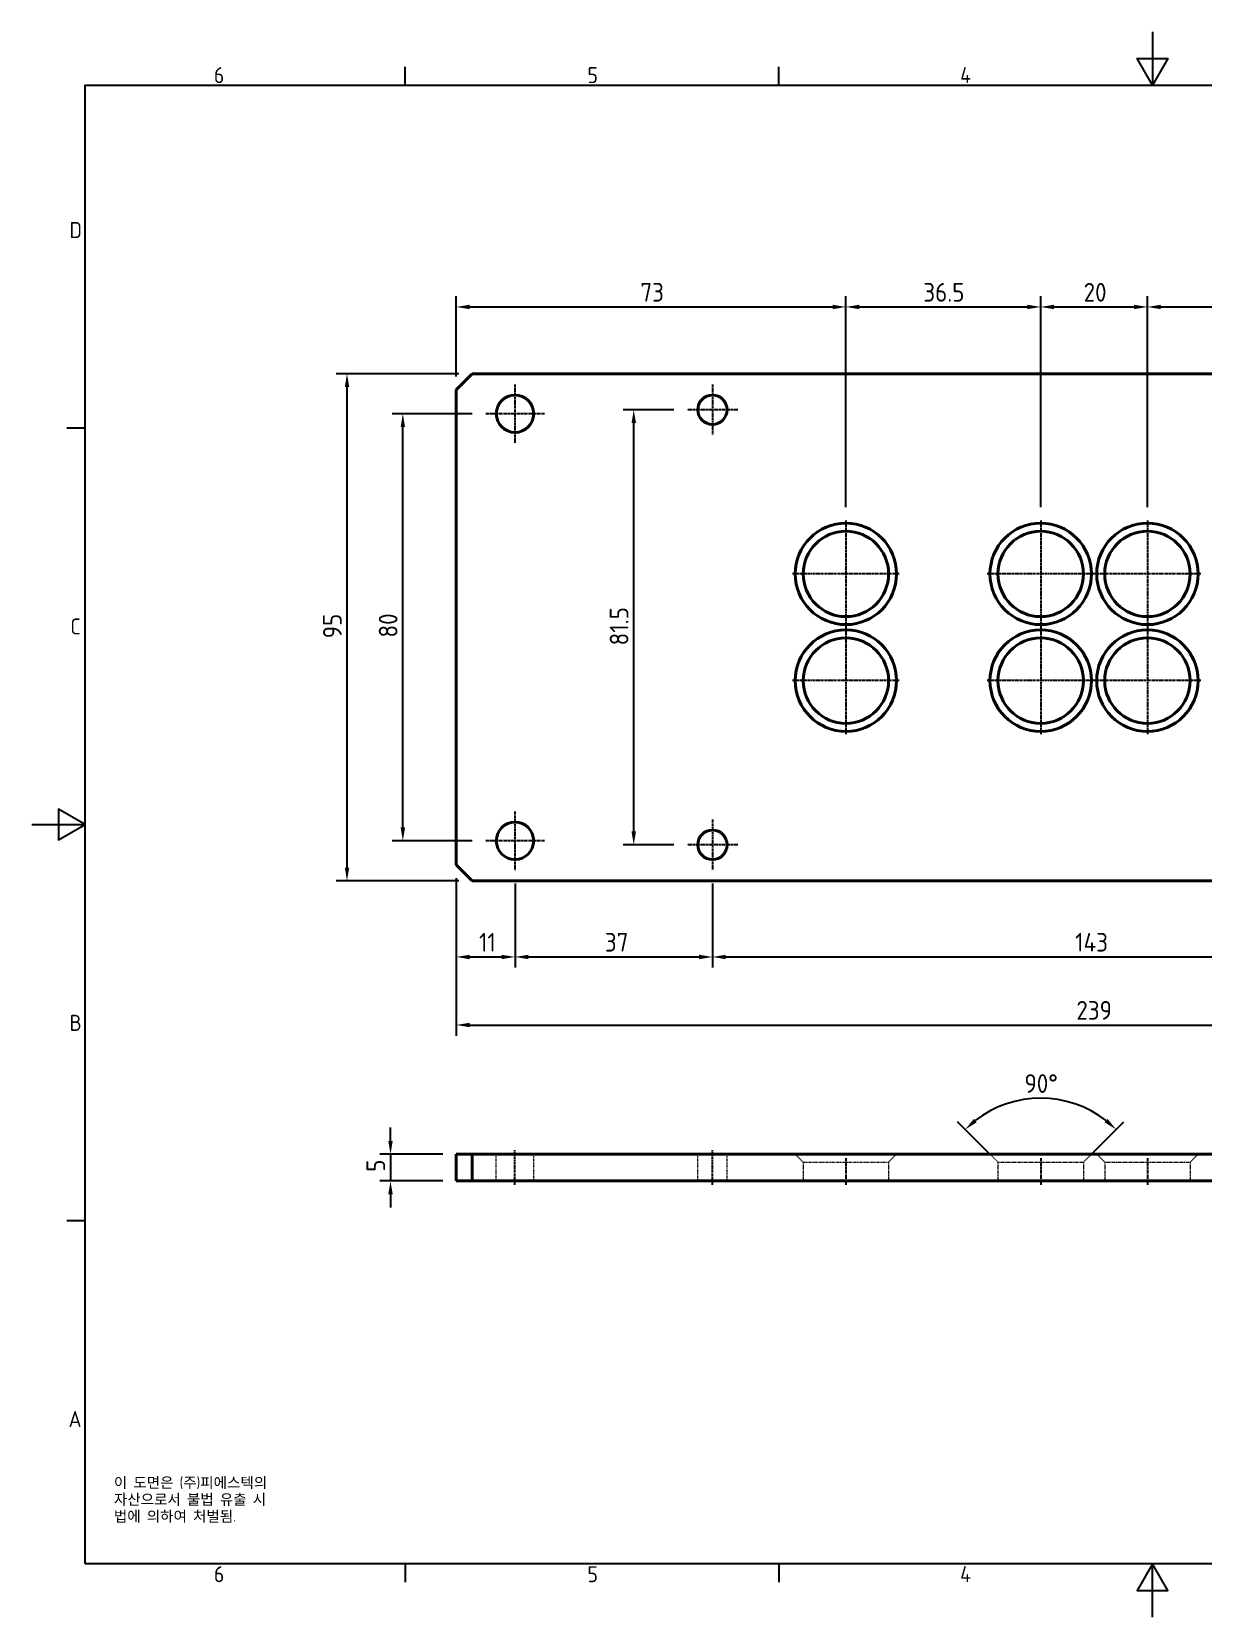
# Model space of a CAD drawing. Header units: millimetres. Extents: x 0 to 420, y 0 to 297.
# Drawn here: x 0 to 219.5, y 0 to 297 of the extents above; entities that cross this region are included whole.
import ezdxf

# ---------------------------------------------------------------- set-up
doc = ezdxf.new("R2010")
doc.units = ezdxf.units.MM
doc.linetypes.add('CHAIN', pattern=[0.7087, 0.4724, -0.0591, 0.1181, -0.0591])
doc.linetypes.add('DASHED', pattern=[0.2067, 0.1654, -0.0413])
doc.layers.get('0').update_dxf_attribs({"color": 3, "lineweight": 25, "true_color": 0x00ff00})
for name, color, linetype, lineweight, true_color in [('가려진 것(ISO)', 2, 'DASHED', 18, 0xffff00), ('가시적인 것(ISO)', 3, 'Continuous', 40, 0x00ff00), ('기호(ISO)', 5, 'Continuous', 25, 0x0000ff), ('중심 표식(ISO)', 1, 'Continuous', 25, 0xff0000), ('중심선(ISO)', 1, 'Continuous', 25, 0xff0000), ('치수(ISO)', 2, 'Continuous', 25, 0xffff00)]:
    doc.layers.add(name, color=color, linetype=linetype, lineweight=lineweight, true_color=true_color)
doc.layers.add('경계(ISO)', color=7, linetype='Continuous', lineweight=25)
doc.styles.add('문자 텍스트_PSTEK_POSCO', font='isocp.shx')
doc.styles.add('치수 텍스트_PSTEK_POSCO', font='isocp.shx')
doc.dimstyles.new('치수_PSTEK_POSCO', dxfattribs={"dimtxt": 3.5, "dimasz": 2.5, "dimexe": 2, "dimexo": 2.5, "dimgap": 1, "dimtad": 1, "dimrnd": 1e-08, "dimdsep": 46, "dimtxsty": '치수 텍스트_PSTEK_POSCO', "dimcen": 0.09, "dimdle": 10, "dimclrd": 7, "dimclre": 7, "dimclrt": 2, "dimadec": 1, "dimazin": 2, "dimtfac": 1, "dimtmove": 0, "dimatfit": 3, "dimfxl": 1, "dimtolj": 1, "dimlwd": -1, "dimlwe": -1, "dimarcsym": 0})

# ---------------------------------------------------------------- blocks, each defined once
blk = doc.blocks.new('경계 Default Border')
at = {"layer": '경계(ISO)'}
for p, q in [((70, 287), (70, 290.4)), ((140, 287), (140, 290.4)), ((10, 222.75), (6.6, 222.75)), ((10, 74.25), (6.6, 74.25)), ((70, 10), (70, 6.6)), ((140, 10), (140, 6.6))]:
    blk.add_line(p, q, dxfattribs=at)
at = {"layer": '경계(ISO)', "flags": 128}
for points in [[(210, 297), (210, 287), (207.11, 292), (212.89, 292), (210, 287)], [(10, 10), (10, 287), (410, 287), (410, 10), (10, 10)], [(0, 148.5), (10, 148.5), (5, 151.39), (5, 145.61), (10, 148.5)], [(210, 0), (210, 10), (207.11, 5), (212.89, 5), (210, 10)]]:
    blk.add_lwpolyline(points, dxfattribs=at)
at = {"layer": '경계(ISO)', "color": 2, "true_color": 0xffff00, "char_height": 3, "attachment_point": 7, "style": '문자 텍스트_PSTEK_POSCO'}
for s, insert in [('6', (34.14, 287.37)), ('5', (104.14, 287.37)), ('4', (173.97, 287.4)), ('D', (7.08, 258.35)), ('C', (7.24, 184.1)), ('B', (7.08, 109.85)), ('A', (6.91, 35.62)), ('6', (34.14, 6.57)), ('5', (104.14, 6.57)), ('4', (173.97, 6.6))]:
    blk.add_mtext(s, dxfattribs=dict(at, insert=insert))
blk = doc.blocks.new('*D22')
at = {"layer": 'Defpoints', "color": 0, "transparency": 16777216}
for p in [(152.56, 245.44), (79.56, 229.94), (152.56, 205.44)]:
    blk.add_point(p, dxfattribs=at)
at = {"layer": '치수(ISO)', "color": 7, "transparency": 16777216}
for p, q in [((79.56, 232.44), (79.56, 247.44)), ((152.56, 207.94), (152.56, 247.44)), ((82.06, 245.44), (150.06, 245.44))]:
    blk.add_line(p, q, dxfattribs=at)
for points in [[(82.06, 245.86), (82.06, 245.03), (79.56, 245.44)], [(150.06, 245.86), (150.06, 245.03), (152.56, 245.44)]]:
    blk.add_solid(points, dxfattribs=at)
at = {"layer": '치수(ISO)', "color": 2, "transparency": 16777216, "insert": (114.05, 248.19), "char_height": 3.5, "attachment_point": 4, "style": '치수 텍스트_PSTEK_POSCO'}
blk.add_mtext('\\A1;73', dxfattribs=at)
blk = doc.blocks.new('*D23')
at = {"layer": 'Defpoints', "color": 0, "transparency": 16777216}
for p in [(189.06, 245.44), (152.56, 205.44), (189.06, 205.44)]:
    blk.add_point(p, dxfattribs=at)
at = {"layer": '치수(ISO)', "color": 7, "transparency": 16777216}
for p, q in [((152.56, 207.94), (152.56, 247.44)), ((189.06, 207.94), (189.06, 247.44)), ((155.06, 245.44), (186.56, 245.44))]:
    blk.add_line(p, q, dxfattribs=at)
for points in [[(155.06, 245.86), (155.06, 245.03), (152.56, 245.44)], [(186.56, 245.86), (186.56, 245.03), (189.06, 245.44)]]:
    blk.add_solid(points, dxfattribs=at)
at = {"layer": '치수(ISO)', "color": 2, "transparency": 16777216, "insert": (167.07, 248.19), "char_height": 3.5, "attachment_point": 4, "style": '치수 텍스트_PSTEK_POSCO'}
blk.add_mtext('\\A1;36.5', dxfattribs=at)
blk = doc.blocks.new('*D24')
at = {"layer": 'Defpoints', "color": 0, "transparency": 16777216}
for p in [(209.06, 245.44), (189.06, 205.44), (209.06, 205.44)]:
    blk.add_point(p, dxfattribs=at)
at = {"layer": '치수(ISO)', "color": 7, "transparency": 16777216}
for p, q in [((189.06, 207.94), (189.06, 247.44)), ((209.06, 207.94), (209.06, 247.44)), ((191.56, 245.44), (206.56, 245.44))]:
    blk.add_line(p, q, dxfattribs=at)
for points in [[(191.56, 245.86), (191.56, 245.03), (189.06, 245.44)], [(206.56, 245.86), (206.56, 245.03), (209.06, 245.44)]]:
    blk.add_solid(points, dxfattribs=at)
at = {"layer": '치수(ISO)', "color": 2, "transparency": 16777216, "insert": (197.1, 248.19), "char_height": 3.5, "attachment_point": 4, "style": '치수 텍스트_PSTEK_POSCO'}
blk.add_mtext('\\A1;20', dxfattribs=at)
blk = doc.blocks.new('*D25')
at = {"layer": 'Defpoints', "color": 0, "transparency": 16777216}
for p in [(245.56, 245.44), (209.06, 205.44), (245.56, 205.44)]:
    blk.add_point(p, dxfattribs=at)
at = {"layer": '치수(ISO)', "color": 7, "transparency": 16777216}
for p, q in [((209.06, 207.94), (209.06, 247.44)), ((245.56, 207.94), (245.56, 247.44)), ((211.56, 245.44), (243.06, 245.44))]:
    blk.add_line(p, q, dxfattribs=at)
for points in [[(211.56, 245.86), (211.56, 245.03), (209.06, 245.44)], [(243.06, 245.86), (243.06, 245.03), (245.56, 245.44)]]:
    blk.add_solid(points, dxfattribs=at)
at = {"layer": '치수(ISO)', "color": 2, "transparency": 16777216, "insert": (223.57, 248.19), "char_height": 3.5, "attachment_point": 4, "style": '치수 텍스트_PSTEK_POSCO'}
blk.add_mtext('\\A1;36.5', dxfattribs=at)
blk = doc.blocks.new('*D27')
at = {"layer": 'Defpoints', "color": 0, "transparency": 16777216}
for p in [(79.56, 140.94), (90.56, 139.94), (90.56, 123.69)]:
    blk.add_point(p, dxfattribs=at)
at = {"layer": '치수(ISO)', "color": 7, "transparency": 16777216}
for p, q in [((79.56, 138.44), (79.56, 121.69)), ((90.56, 137.44), (90.56, 121.69)), ((82.06, 123.69), (88.06, 123.69))]:
    blk.add_line(p, q, dxfattribs=at)
for points in [[(82.06, 124.1), (82.06, 123.27), (79.56, 123.69)], [(88.06, 124.1), (88.06, 123.27), (90.56, 123.69)]]:
    blk.add_solid(points, dxfattribs=at)
at = {"layer": '치수(ISO)', "color": 2, "transparency": 16777216, "insert": (83.82, 126.44), "char_height": 3.5, "attachment_point": 4, "style": '치수 텍스트_PSTEK_POSCO'}
blk.add_mtext('\\A1;11', dxfattribs=at)
blk = doc.blocks.new('*D28')
at = {"layer": 'Defpoints', "color": 0, "transparency": 16777216}
for p in [(90.56, 139.94), (127.56, 139.94), (127.56, 123.69)]:
    blk.add_point(p, dxfattribs=at)
at = {"layer": '치수(ISO)', "color": 7, "transparency": 16777216}
for p, q in [((90.56, 137.44), (90.56, 121.69)), ((127.56, 137.44), (127.56, 121.69)), ((93.06, 123.69), (125.06, 123.69))]:
    blk.add_line(p, q, dxfattribs=at)
for points in [[(93.06, 124.1), (93.06, 123.27), (90.56, 123.69)], [(125.06, 124.1), (125.06, 123.27), (127.56, 123.69)]]:
    blk.add_solid(points, dxfattribs=at)
at = {"layer": '치수(ISO)', "color": 2, "transparency": 16777216, "insert": (107.39, 126.44), "char_height": 3.5, "attachment_point": 4, "style": '치수 텍스트_PSTEK_POSCO'}
blk.add_mtext('\\A1;37', dxfattribs=at)
blk = doc.blocks.new('*D29')
at = {"layer": 'Defpoints', "color": 0, "transparency": 16777216}
for p in [(127.56, 139.94), (270.56, 139.94), (270.56, 123.69)]:
    blk.add_point(p, dxfattribs=at)
at = {"layer": '치수(ISO)', "color": 7, "transparency": 16777216}
for p, q in [((127.56, 137.44), (127.56, 121.69)), ((270.56, 137.44), (270.56, 121.69)), ((130.06, 123.69), (268.06, 123.69))]:
    blk.add_line(p, q, dxfattribs=at)
for points in [[(130.06, 124.1), (130.06, 123.27), (127.56, 123.69)], [(268.06, 124.1), (268.06, 123.27), (270.56, 123.69)]]:
    blk.add_solid(points, dxfattribs=at)
at = {"layer": '치수(ISO)', "color": 2, "transparency": 16777216, "insert": (195.52, 126.44), "char_height": 3.5, "attachment_point": 4, "style": '치수 텍스트_PSTEK_POSCO'}
blk.add_mtext('\\A1;143', dxfattribs=at)
blk = doc.blocks.new('*D32')
at = {"layer": 'Defpoints', "color": 0, "transparency": 16777216}
for p in [(69.54, 225.44), (85.06, 225.44), (85.06, 145.44)]:
    blk.add_point(p, dxfattribs=at)
at = {"layer": '치수(ISO)', "color": 7, "transparency": 16777216}
for p, q in [((82.56, 225.44), (67.54, 225.44)), ((69.54, 147.94), (69.54, 222.94)), ((82.56, 145.44), (67.54, 145.44))]:
    blk.add_line(p, q, dxfattribs=at)
for points in [[(69.13, 222.94), (69.96, 222.94), (69.54, 225.44)], [(69.13, 147.94), (69.96, 147.94), (69.54, 145.44)]]:
    blk.add_solid(points, dxfattribs=at)
at = {"layer": '치수(ISO)', "color": 2, "transparency": 16777216, "insert": (66.79, 183.52), "char_height": 3.5, "attachment_point": 4, "rotation": 90, "style": '치수 텍스트_PSTEK_POSCO'}
blk.add_mtext('\\A1;80', dxfattribs=at)
blk = doc.blocks.new('*D33')
at = {"layer": 'Defpoints', "color": 0, "transparency": 16777216}
for p in [(112.81, 226.19), (122.81, 226.19), (122.81, 144.69)]:
    blk.add_point(p, dxfattribs=at)
at = {"layer": '치수(ISO)', "color": 7, "transparency": 16777216}
for p, q in [((120.31, 226.19), (110.81, 226.19)), ((112.81, 147.19), (112.81, 223.69)), ((120.31, 144.69), (110.81, 144.69))]:
    blk.add_line(p, q, dxfattribs=at)
for points in [[(112.39, 223.69), (113.23, 223.69), (112.81, 226.19)], [(112.39, 147.19), (113.23, 147.19), (112.81, 144.69)]]:
    blk.add_solid(points, dxfattribs=at)
at = {"layer": '치수(ISO)', "color": 2, "transparency": 16777216, "insert": (110.06, 182.05), "char_height": 3.5, "attachment_point": 4, "rotation": 90, "style": '치수 텍스트_PSTEK_POSCO'}
blk.add_mtext('\\A1;81.5', dxfattribs=at)
blk = doc.blocks.new('*D34')
at = {"layer": 'Defpoints', "color": 0, "transparency": 16777216}
for p in [(59.08, 232.94), (82.56, 232.94), (82.56, 137.94)]:
    blk.add_point(p, dxfattribs=at)
at = {"layer": '치수(ISO)', "color": 7, "transparency": 16777216}
for p, q in [((80.06, 232.94), (57.08, 232.94)), ((59.08, 140.44), (59.08, 230.44)), ((80.06, 137.94), (57.08, 137.94))]:
    blk.add_line(p, q, dxfattribs=at)
for points in [[(58.67, 230.44), (59.5, 230.44), (59.08, 232.94)], [(58.67, 140.44), (59.5, 140.44), (59.08, 137.94)]]:
    blk.add_solid(points, dxfattribs=at)
at = {"layer": '치수(ISO)', "color": 2, "transparency": 16777216, "insert": (56.33, 183.37), "char_height": 3.5, "attachment_point": 4, "rotation": 90, "style": '치수 텍스트_PSTEK_POSCO'}
blk.add_mtext('\\A1;95', dxfattribs=at)
blk = doc.blocks.new('*D35')
at = {"layer": 'Defpoints', "color": 0, "transparency": 16777216}
for p in [(79.56, 140.94), (318.56, 140.94), (318.56, 110.94)]:
    blk.add_point(p, dxfattribs=at)
at = {"layer": '치수(ISO)', "color": 7, "transparency": 16777216}
for p, q in [((79.56, 138.44), (79.56, 108.94)), ((318.56, 138.44), (318.56, 108.94)), ((82.06, 110.94), (316.06, 110.94))]:
    blk.add_line(p, q, dxfattribs=at)
for points in [[(82.06, 111.36), (82.06, 110.53), (79.56, 110.94)], [(316.06, 111.36), (316.06, 110.53), (318.56, 110.94)]]:
    blk.add_solid(points, dxfattribs=at)
at = {"layer": '치수(ISO)', "color": 2, "transparency": 16777216, "insert": (195.74, 113.69), "char_height": 3.5, "attachment_point": 4, "style": '치수 텍스트_PSTEK_POSCO'}
blk.add_mtext('\\A1;239', dxfattribs=at)
blk = doc.blocks.new('*D40')
at = {"layer": 'Defpoints', "color": 0, "transparency": 16777216}
for p in [(79.56, 86.73), (67.23, 81.73), (79.56, 81.73)]:
    blk.add_point(p, dxfattribs=at)
at = {"layer": '치수(ISO)', "color": 7, "transparency": 16777216}
for p, q in [((67.23, 89.23), (67.23, 91.73)), ((77.06, 86.73), (65.23, 86.73)), ((67.23, 86.73), (67.23, 81.73)), ((77.06, 81.73), (65.23, 81.73)), ((67.23, 79.23), (67.23, 76.73))]:
    blk.add_line(p, q, dxfattribs=at)
for points in [[(66.82, 89.23), (67.65, 89.23), (67.23, 86.73)], [(66.82, 79.23), (67.65, 79.23), (67.23, 81.73)]]:
    blk.add_solid(points, dxfattribs=at)
at = {"layer": '치수(ISO)', "color": 2, "transparency": 16777216, "insert": (64.48, 83.45), "char_height": 3.5, "attachment_point": 4, "rotation": 90, "style": '치수 텍스트_PSTEK_POSCO'}
blk.add_mtext('\\A1;5', dxfattribs=at)
blk = doc.blocks.new('*D41')
at = {"layer": 'Defpoints', "color": 0, "transparency": 16777216}
for p in [(194.23, 96.55), (181.06, 85.23), (197.06, 85.23), (189.06, 77.23)]:
    blk.add_point(p, dxfattribs=at)
at = {"layer": '치수(ISO)', "color": 7, "transparency": 16777216}
for p, q in [((179.29, 86.99), (173.5, 92.78)), ((198.83, 86.99), (204.61, 92.78))]:
    blk.add_line(p, q, dxfattribs=at)
blk.add_arc((189.06, 77.23), 20, 52.1666, 127.8334, dxfattribs=at)
for points in [[(177.07, 92.71), (176.52, 93.34), (174.92, 91.37)], [(201.6, 93.34), (201.05, 92.71), (203.2, 91.37)]]:
    blk.add_solid(points, dxfattribs=at)
at = {"layer": '치수(ISO)', "color": 2, "transparency": 16777216, "insert": (186.01, 99.98), "char_height": 3.5, "attachment_point": 4, "style": '치수 텍스트_PSTEK_POSCO'}
blk.add_mtext('\\A1;90°', dxfattribs=at)

msp = doc.modelspace()

# ---------------------------------------------------------------- linework, layer by layer
at = {"layer": '가려진 것(ISO)'}
for p, q in [((87.0585, 81.7272), (87.0585, 86.7272)), ((94.0585, 81.7272), (94.0585, 86.7272)), ((124.8085, 81.7272), (124.8085, 86.7272)), ((130.3085, 81.7272), (130.3085, 86.7272)), ((144.5585, 85.2272), (143.0585, 86.7272)), ((160.5585, 85.2272), (162.0585, 86.7272)), ((181.0585, 85.2272), (179.5585, 86.7272)), ((197.0585, 85.2272), (198.5585, 86.7272)), ((201.0585, 85.2272), (199.5585, 86.7272)), ((217.0585, 85.2272), (218.5585, 86.7272)), ((144.5585, 85.2272), (160.5585, 85.2272)), ((144.5585, 85.2272), (144.5585, 81.7272)), ((160.5585, 85.2272), (160.5585, 81.7272)), ((181.0585, 85.2272), (197.0585, 85.2272)), ((181.0585, 85.2272), (181.0585, 81.7272)), ((197.0585, 85.2272), (197.0585, 81.7272)), ((201.0585, 85.2272), (217.0585, 85.2272)), ((201.0585, 85.2272), (201.0585, 81.7272)), ((217.0585, 85.2272), (217.0585, 81.7272))]:
    msp.add_line(p, q, dxfattribs=at)
at = {"layer": '가시적인 것(ISO)'}
for p, q in [((79.5585, 229.9426), (82.5585, 232.9426)), ((82.5585, 232.9426), (315.5585, 232.9426)), ((79.5585, 140.9426), (79.5585, 229.9426)), ((82.5585, 137.9426), (79.5585, 140.9426)), ((315.5585, 137.9426), (82.5585, 137.9426)), ((82.5585, 86.7272), (79.5585, 86.7272)), ((79.5585, 86.7272), (79.5585, 81.7272)), ((82.5585, 81.7272), (82.5585, 86.7272)), ((315.5585, 86.7272), (82.5585, 86.7272)), ((79.5585, 81.7272), (82.5585, 81.7272)), ((315.5585, 81.7272), (82.5585, 81.7272))]:
    msp.add_line(p, q, dxfattribs=at)
for centre, radius in [((90.5585, 225.4426), 3.5), ((127.5585, 226.1926), 2.75), ((152.5585, 195.4426), 9.5), ((189.0585, 195.4426), 9.5), ((209.0585, 195.4426), 9.5), ((152.5585, 195.4426), 8), ((189.0585, 195.4426), 8), ((209.0585, 195.4426), 8), ((152.5585, 175.4426), 9.5), ((189.0585, 175.4426), 9.5), ((209.0585, 175.4426), 9.5), ((152.5585, 175.4426), 8), ((189.0585, 175.4426), 8), ((209.0585, 175.4426), 8), ((90.5585, 145.4426), 3.5), ((127.5585, 144.6926), 2.75)]:
    msp.add_circle(centre, radius, dxfattribs=at)
at = {"layer": '중심 표식(ISO)', "linetype": 'CHAIN'}
for p, q in [((90.5585, 230.9426), (90.5585, 219.9426)), ((127.5585, 230.9426), (127.5585, 221.4426)), ((132.3085, 226.1926), (122.8085, 226.1926)), ((96.0585, 225.4426), (85.0585, 225.4426)), ((152.5585, 205.4426), (152.5585, 185.4426)), ((189.0585, 205.4426), (189.0585, 185.4426)), ((209.0585, 205.4426), (209.0585, 185.4426)), ((162.5585, 195.4426), (142.5585, 195.4426)), ((199.0585, 195.4426), (179.0585, 195.4426)), ((219.0585, 195.4426), (199.0585, 195.4426)), ((152.5585, 185.4426), (152.5585, 165.4426)), ((189.0585, 185.4426), (189.0585, 165.4426)), ((209.0585, 185.4426), (209.0585, 165.4426)), ((162.5585, 175.4426), (142.5585, 175.4426)), ((199.0585, 175.4426), (179.0585, 175.4426)), ((219.0585, 175.4426), (199.0585, 175.4426)), ((90.5585, 150.9426), (90.5585, 139.9426)), ((127.5585, 149.4426), (127.5585, 139.9426)), ((96.0585, 145.4426), (85.0585, 145.4426)), ((132.3085, 144.6926), (122.8085, 144.6926))]:
    msp.add_line(p, q, dxfattribs=at)
at = {"layer": '중심선(ISO)', "linetype": 'CHAIN'}
for p, q in [((90.5585, 80.9772), (90.5585, 87.4772)), ((127.5585, 80.9772), (127.5585, 87.4772)), ((152.5585, 85.9772), (152.5585, 80.9772)), ((189.0585, 85.9772), (189.0585, 80.9772)), ((209.0585, 85.9772), (209.0585, 80.9772))]:
    msp.add_line(p, q, dxfattribs=at)

# ---------------------------------------------------------------- block references
msp.add_blockref('경계 Default Border', (0, 0))

# ---------------------------------------------------------------- texts
at = {"layer": '기호(ISO)', "color": 7, "insert": (15.3946, 26.2283), "char_height": 2, "width": 51.240138, "attachment_point": 1, "line_spacing_factor": 0.944221, "style": '문자 텍스트_PSTEK_POSCO'}
msp.add_mtext('{이 도면은 (주)피에스텍의\\P자산으로서 불법 유출 시 \\P법에 의하여 처벌됨.}', dxfattribs=at)

# ---------------------------------------------------------------- dimensions: what is measured, and where the dimension line sits
at = {"layer": '치수(ISO)', "color": 7}
for base, p1, p2, angle, override, picture, middle in [((152.5585, 245.4426), (79.5585, 229.9426), (152.5585, 205.4426), 180, {"dimdec": 2, "dimtp": 0, "dimtm": 0, "dimtdec": 2, "dimtofl": 0, "dimatfit": 1}, '*D22', (116.0485, 245.4426)), ((189.0585, 245.4426), (152.5585, 205.4426), (189.0585, 205.4426), 180, {"dimdec": 2, "dimtp": 0, "dimtm": 0, "dimtdec": 2, "dimtofl": 0, "dimatfit": 1}, '*D23', (170.8185, 245.4426)), ((209.0585, 245.4426), (189.0585, 205.4426), (209.0585, 205.4426), 180, {"dimdec": 2, "dimtp": 0, "dimtm": 0, "dimtdec": 2, "dimtofl": 0, "dimatfit": 1}, '*D24', (199.0685, 245.4426)), ((245.5585, 245.4426), (209.0585, 205.4426), (245.5585, 205.4426), 180, {"dimdec": 2, "dimtp": 0, "dimtm": 0, "dimtdec": 2, "dimtofl": 0, "dimatfit": 1}, '*D25', (227.3185, 245.4426)), ((59.0828, 232.9426), (82.5585, 137.9426), (82.5585, 232.9426), 90, {"dimdec": 2, "dimtp": 0, "dimtm": 0, "dimtdec": 2, "dimtofl": 0, "dimatfit": 1}, '*D34', (59.0828, 185.4426)), ((112.8085, 226.1926), (122.8085, 144.6926), (122.8085, 226.1926), 90, {"dimdec": 2, "dimtp": 0, "dimtm": 0, "dimtdec": 2, "dimtofl": 0, "dimatfit": 1}, '*D33', (112.8085, 185.4426)), ((69.5433, 225.4426), (85.0585, 145.4426), (85.0585, 225.4426), 90, {"dimdec": 2, "dimtp": 0, "dimtm": 0, "dimtdec": 2, "dimtofl": 0, "dimatfit": 1}, '*D32', (69.5433, 185.4426)), ((90.5585, 123.6861), (79.5585, 140.9426), (90.5585, 139.9426), 180, {"dimdec": 2, "dimtp": 0, "dimtm": 0, "dimtdec": 2, "dimtofl": 0, "dimatfit": 1}, '*D27', (85.0485, 123.6861)), ((127.5585, 123.6861), (90.5585, 139.9426), (127.5585, 139.9426), 180, {"dimdec": 2, "dimtp": 0, "dimtm": 0, "dimtdec": 2, "dimtofl": 0, "dimatfit": 1}, '*D28', (109.3185, 123.6861)), ((270.5585, 123.6861), (127.5585, 139.9426), (270.5585, 139.9426), 180, {"dimdec": 2, "dimtp": 0, "dimtm": 0, "dimtdec": 2, "dimtofl": 0, "dimatfit": 1}, '*D29', (198.5685, 123.6861)), ((67.2318, 81.7272), (79.5585, 86.7272), (79.5585, 81.7272), 90, {"dimdec": 2, "dimtp": 0, "dimtm": 0, "dimtdec": 2, "dimtofl": 1, "dimatfit": 1}, '*D40', (67.2318, 84.2272))]:
    dim = msp.add_linear_dim(base=base, p1=p1, p2=p2, angle=angle, dimstyle='치수_PSTEK_POSCO', override=override, dxfattribs=at)
    dim.commit()
    dim.dimension.update_dxf_attribs({"geometry": picture, "text_midpoint": middle, "dimtype": 160})
dim = msp.add_linear_dim(base=(318.5585, 110.9426), p1=(79.5585, 140.9426), p2=(318.5585, 140.9426), dimstyle='치수_PSTEK_POSCO', override={"dimdec": 2, "dimtp": 0, "dimtm": 0, "dimtdec": 2, "dimtofl": 0, "dimatfit": 1}, dxfattribs=at)
dim.commit()
dim.dimension.update_dxf_attribs({"geometry": '*D35', "text_midpoint": (199.0585, 110.9426), "dimtype": 160})
dim = msp.add_angular_dim_3p(base=(194.2349, 96.5457), center=(189.0585, 77.2272), p1=(197.0585, 85.2272), p2=(181.0585, 85.2272), dimstyle='치수_PSTEK_POSCO', override={"dimadec": 1, "dimtp": 0, "dimtm": 0, "dimtdec": 2}, dxfattribs=at)
dim.commit()
dim.dimension.update_dxf_attribs({"geometry": '*D41', "text_midpoint": (189.0585, 97.2272), "dimtype": 165})

doc.saveas('drawing.dxf')
